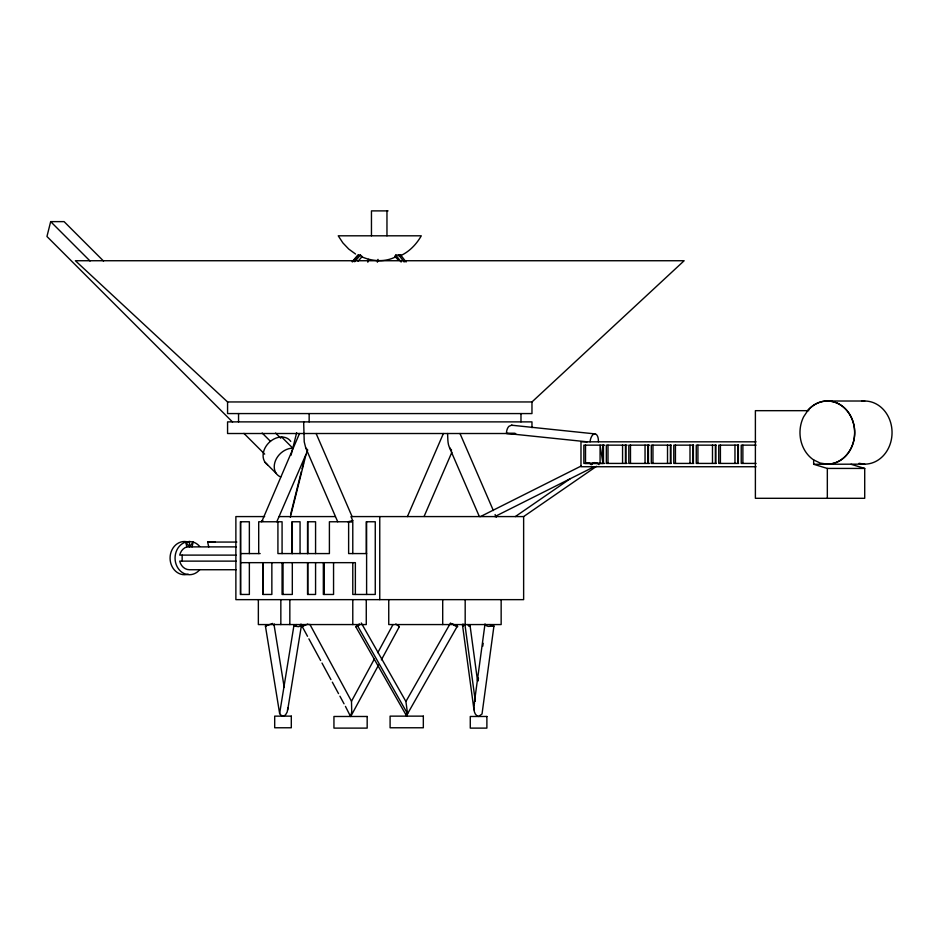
<?xml version="1.0" encoding="UTF-8"?>
<svg xmlns="http://www.w3.org/2000/svg" width="939" height="939" viewBox="0 0 939 939"><rect width="100%" height="100%" fill="white"/><g stroke="black" fill="none" stroke-linecap="round" stroke-linejoin="round"><path stroke-width="1.41" d="M600.08 463.42L600.08 445.168L602.955 463.42L585.513 463.42L585.513 445.145M602.955 463.42L602.955 445.145M189.49 541.498L185.722 542.061L189.443 546.885L189.49 541.498L193.176 542.061A16.609 14.39 -90 0 1 199.62 546.369M598.366 441.823L598.389 439.98A8.31 4.143 -84.1 0 0 594.833 433.877L511.567 425.203L509.02 426.271A8.181 4.977 -90 0 0 506.473 433.419L587.204 441.823M493.926 626.102L488.186 626.395L486.12 625.597L485.005 623.977L474.019 705.177C473.561 709.145 473.972 715.248 478.573 716.48L482.024 714.004L493.926 626.102L489.912 624.564M272.721 623.437L265.432 626.078L279.634 713.534L280.62 714.919L282.991 716.14L285.397 715.084L287.193 712.032L287.874 707.795M478.057 680.975L478.456 678.075M482.763 646.208L483.162 643.309M590.068 441.823L590.338 439.98A8.31 4.143 -84.1 0 1 594.833 433.877M279.634 713.534L293.837 626.078L296.571 624.564M287.686 709.99L301.466 625.174L300.973 624.048M473.972 709.755L462.516 625.081L463.033 623.977M274.493 624.048L273.918 625.174M367.818 262.216L368.475 259.364M377.372 262.216L378.018 259.364M192.049 546.885L193.176 542.061L189.443 546.885M474.019 705.177L474.524 703.065M103.49 261.007L64.087 221.627L50.671 221.627L46.95 236.487L232.532 421.998M291.043 455.239L296.665 432.726M290.703 514.114L301.349 471.542M302.065 468.702L303.485 463.021M290.327 517.272L305.938 454.805M345.435 706.363L350.552 716.48L351.738 711.915L351.491 701.257L309.847 624.318M361.292 623.003L405.906 701.503L407.561 713.769L406.704 716.14L355.728 626.653L359.367 623.966M261.711 521.767L299.506 433.513M276.794 521.767L307.241 451.459M407.42 516.579L443.396 433.513M424.099 516.415L451.917 452.175M301.466 625.174L298.731 626.677L293.837 626.078M591.77 464.652C592.896 461.472 597.333 462.399 598.965 464.652M351.491 701.257L374.321 659.072M377.783 652.687L392.995 624.564M350.916 716.128L378.605 664.976M381.375 659.859L399.368 626.618L395.812 623.977M405.906 701.503L450.52 623.003M451.659 623.519L457.363 626.137L407.561 713.769L357.759 626.137L359.52 624.564M813.655 459.934L820.252 463.08L827.329 464.159A31.586 27.348 -90 0 0 852.6 420.496A31.586 27.348 -90 0 0 807.998 410.249L803.643 416.787A31.586 27.348 -90 0 0 813.655 459.934L813.655 464.277L827.329 468.432L864.713 468.432L864.713 498.304L755.39 498.304L755.39 410.672L808.761 410.672M305.574 624.564L301.712 626.63L307.91 623.977M352.125 261.758L357.841 255.079L360.4 255.079L362.172 256.558L358.041 261.195M352.771 261.758L358.487 255.079M354.684 261.758L360.4 255.079M531.967 401.951L684.144 260.737L75.39 260.737L227.567 401.951L531.967 401.951L531.967 413.571L227.567 413.571L227.567 401.951M261.57 521.133L262.873 520.687M406.071 262.028L400.742 255.079L395.8 255.079L394.814 256.288L398.512 260.244M515.323 516.579L570.208 478.749M350.881 521.767L352.759 520.687L350.975 516.579L523.633 516.579L596.57 466.296M585.373 463.42L589.105 462.704L591.101 464.652M395.835 256.758C385.143 262.427 371.961 261.441 361.186 256.558M480.475 516.579L581.288 465.967M494.853 516.579L594.129 466.742M400.167 255.866C409.251 251.84 416.411 244.351 421.294 235.806L338.228 235.806L342.876 242.896L348.709 249.035L355.541 254.023M400.742 255.079L398.84 255.936M357.759 626.137L355.728 626.653M399.368 626.618L398.688 626.63M347.841 521.767L352.759 520.687M468.972 626.43L470.134 626.102L477.54 680.869M208.751 546.885L207.636 542.061L215.078 542.061M514.783 433.419L506.473 433.419M388.065 210.888L371.457 210.888L371.457 235.806M827.329 401.012L864.713 401.012M515.722 433.513L227.567 433.513L227.567 421.881L531.967 421.881L531.967 427.703M756.048 441.823L580.983 441.823L580.983 466.742L756.048 466.742M604.622 445.145L583.858 445.145L583.858 463.42L604.622 463.42M627.099 445.145L606.336 445.145L606.336 463.42L627.099 463.42M649.588 445.145L628.813 445.145L628.813 463.42L649.588 463.42M671.162 445.145L651.302 445.145L651.302 463.42L671.162 463.42M693.639 445.145L673.779 445.145L673.779 463.42L693.639 463.42M716.128 445.145L696.257 445.145L696.257 463.42L716.128 463.42M738.606 445.145L718.746 445.145L718.746 463.42L738.606 463.42M756.048 445.145L741.223 445.145L741.223 463.42L756.048 463.42M813.655 464.277L864.713 464.159L859.056 463.303M264.657 516.579L235.877 516.579L235.877 599.645L523.633 599.645L523.633 516.579M279.047 516.579L335.153 516.579M207.636 542.061L236.804 542.061M236.076 555.125L179.713 555.102A11.632 10.071 -90 0 1 186.838 546.885L236.417 546.885M240.713 553.576L260.162 553.576M366.609 553.576L348.627 553.576L348.627 521.767M236.076 561.123L179.713 561.123A11.632 10.071 -90 0 0 189.443 569.738L236.076 569.738M240.713 562.661L355.365 562.661L355.365 594.457M851.039 464.277L864.713 468.432M511.567 425.203L512.401 425.461M455.579 626.078L457.727 626.677L457.363 626.137M265.432 626.078L266.242 626.43M307.816 450.121L305.738 447.903L304.224 441.823L303.661 421.881M453.643 625.092L454.64 625.62M467.434 624.564L470.134 626.102M451.565 450.11C447.07 446.248 448.079 438.959 447.539 433.513M463.314 626.043L462.516 625.081M281.665 437.022L292.804 448.161A16.609 12.864 -45 0 0 275.573 460.439A16.609 12.864 -45 0 0 280.679 476.989M275.597 433.055L280.773 438.231M50.671 221.627L90.062 261.007M262.169 433.043L270.467 441.342M243.94 433.395L264.681 454.124M265.15 462.387L276.289 473.526M398.84 255.079L404.157 262.028M395.8 255.079L401.129 262.028M301.994 626.102L307.511 636.29M308.884 638.837L320.61 660.504M321.995 663.051L330.951 679.613M332.336 682.16L338.533 693.628M339.918 696.175L344.05 703.816M459.993 433.513L493.362 510.558M495.088 514.537L496.238 517.189M449.511 447.657L479.36 516.579M316.126 433.513L352.09 516.579M305.738 447.903L337.723 521.767M406.399 715.811L405.871 713.534M186.838 546.885L185.722 542.061A16.609 14.39 -90 0 0 176.99 566.417A16.609 14.39 -90 0 0 199.62 569.856M274 624.494L284.212 687.43M464.934 624.564L475.322 701.257M827.329 468.432L827.329 498.304M742.878 445.145L742.878 463.42M738.347 445.145L738.347 463.42M737.843 445.145L737.843 463.42M734.967 445.145L734.967 463.42M720.401 445.145L720.401 463.42M715.858 445.145L715.858 463.42M715.365 445.145L715.365 463.42M712.49 445.145L712.49 463.42M697.923 445.145L697.923 463.42M693.381 445.145L693.381 463.42M692.888 445.145L692.888 463.42M690.001 445.145L690.001 463.42M675.434 445.145L675.434 463.42M670.904 445.145L670.904 463.42M670.399 445.145L670.399 463.42M667.523 445.145L667.523 463.42M652.957 445.145L652.957 463.42M648.415 445.145L648.415 463.42M647.922 445.145L647.922 463.42M645.046 445.145L645.046 463.42M630.48 445.145L630.48 463.42M625.937 445.145L625.937 463.42M625.444 445.145L625.444 463.42M622.569 445.145L622.569 463.42M608.003 445.145L608.003 463.42M603.46 445.145L603.46 463.42M520.981 413.571L520.981 421.881M501.156 599.645L501.156 624.564L388.746 624.564L388.746 599.645M465.181 599.645L465.181 624.564M442.703 599.645L442.703 624.564M386.962 210.888L386.962 235.806M379.755 516.579L379.755 599.645M366.609 521.767L366.609 594.457M366.269 553.576L366.269 521.767L375.26 521.767L375.26 594.457L352.782 594.457L352.782 562.661M366.269 599.645L366.269 624.564L258.354 624.564L258.354 599.645M352.782 553.576L352.782 521.767L329.401 521.767L329.401 553.576L277.921 553.576L277.921 521.767M352.782 599.645L352.782 624.564M333.556 562.661L333.556 594.457L323.333 594.457L323.333 562.661M324.295 562.661L324.295 594.457M315.574 553.576L315.574 521.767L307.546 521.767L307.546 553.576M315.574 562.661L315.574 594.457L307.546 594.457L307.546 562.661M309.154 413.571L309.154 421.881M307.816 521.767L307.816 553.576M307.816 562.661L307.816 594.457M300.057 553.576L300.057 521.767L292.029 521.767L292.029 553.576M292.311 521.767L292.311 553.576M292.311 562.661L292.311 594.457L282.076 594.457L282.076 562.661M289.834 599.645L289.834 624.564M283.038 562.661L283.038 594.457M282.076 553.576L282.076 521.767L258.706 521.767L258.706 553.576M280.843 599.645L280.843 624.564M271.852 562.661L271.852 594.457L262.861 594.457L262.861 562.661M263.202 562.661L263.202 594.457M249.363 553.576L249.363 521.767L240.372 521.767L240.372 594.457L249.363 594.457L249.363 562.661M240.713 521.767L240.713 594.457M238.553 413.571L238.553 421.881M182.154 555.125L182.154 561.123M267.533 464.746A16.609 12.864 -45 0 1 268.789 442.832A16.609 12.864 -45 0 1 290.75 441.377M188.187 574.163A16.609 14.39 -90 0 1 170.076 558.118A16.609 14.39 -90 0 1 188.187 542.061M861.861 401.188A31.562 27.337 -90 0 1 892.038 433.407A31.562 27.337 -90 0 1 860.429 463.749M807.998 410.261A31.562 27.337 -90 0 1 852.589 420.496A31.562 27.337 -90 0 1 827.329 464.148M291.301 716.14L274.693 716.14L274.693 727.772L291.301 727.772L291.301 716.14M423.325 716.14L390.096 716.14L390.096 727.772L423.325 727.772L423.325 716.14M367.172 716.48L333.944 716.48L333.944 728.112L367.172 728.112L367.172 716.48M486.883 716.48L470.275 716.48L470.275 728.112L486.883 728.112L486.883 716.48"/></g></svg>
